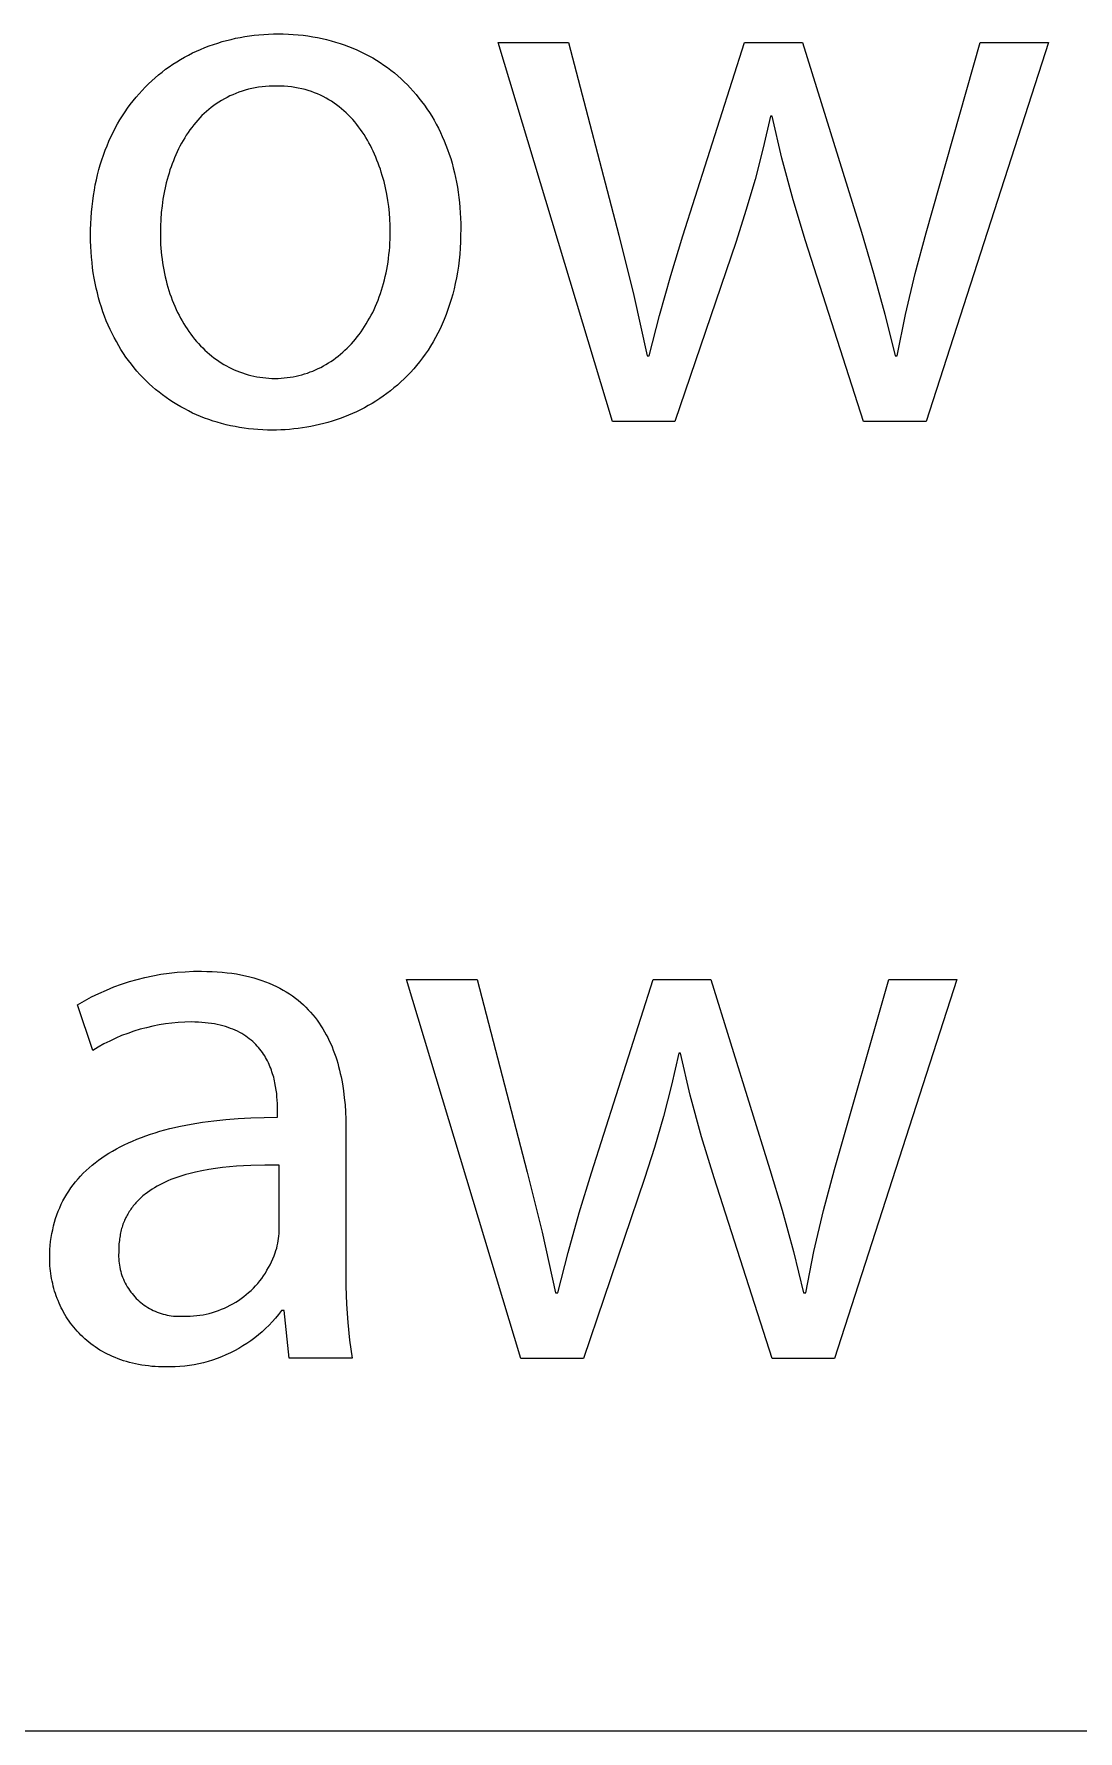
# Model space of a CAD drawing. Header units: millimetres. Extents: x 4001 to 9794, y -321 to 3726.
# Drawn here: x 8735.7 to 8813.1, y -321.4 to -195.6 of the extents above; entities that cross this region are included whole.
import ezdxf

# ---------------------------------------------------------------- set-up
doc = ezdxf.new("R2010")
doc.units = ezdxf.units.MM
doc.header["$MEASUREMENT"] = 0
doc.layers.add('Domyślny', color=7, linetype='Continuous', true_color=0x000000)

msp = doc.modelspace()

# ---------------------------------------------------------------- linework, layer by layer
at = {"layer": 'Domyślny', "color": 18, "lineweight": 15, "true_color": 0x000000}
for p, q in [((8749.66, -196.2), (8749.99, -196.11)), ((8749.99, -196.11), (8750.33, -196.03)), ((8750.33, -196.03), (8750.66, -195.95)), ((8750.66, -195.95), (8751, -195.88)), ((8751, -195.88), (8751.35, -195.82)), ((8751.35, -195.82), (8751.69, -195.77)), ((8751.69, -195.77), (8752.04, -195.73)), ((8752.04, -195.73), (8752.39, -195.69)), ((8752.39, -195.69), (8752.75, -195.66)), ((8752.75, -195.66), (8753.11, -195.64)), ((8753.11, -195.64), (8753.47, -195.63)), ((8753.47, -195.63), (8753.83, -195.63)), ((8753.83, -195.63), (8754.2, -195.63)), ((8754.2, -195.63), (8754.58, -195.64)), ((8754.58, -195.64), (8754.94, -195.67)), ((8754.94, -195.67), (8755.31, -195.7)), ((8755.31, -195.7), (8755.67, -195.73)), ((8755.67, -195.73), (8756.02, -195.78)), ((8756.02, -195.78), (8756.38, -195.83)), ((8756.38, -195.83), (8756.72, -195.9)), ((8756.72, -195.9), (8757.07, -195.97)), ((8757.07, -195.97), (8757.41, -196.05)), ((8757.41, -196.05), (8757.74, -196.13)), ((8757.74, -196.13), (8758.07, -196.23)), ((8746.58, -197.52), (8746.87, -197.35)), ((8746.87, -197.35), (8747.17, -197.19)), ((8747.17, -197.19), (8747.46, -197.04)), ((8747.46, -197.04), (8747.77, -196.9)), ((8747.77, -196.9), (8748.07, -196.77)), ((8748.07, -196.77), (8748.38, -196.64)), ((8748.38, -196.64), (8748.7, -196.52)), ((8748.7, -196.52), (8749.02, -196.4)), ((8749.02, -196.4), (8749.34, -196.3)), ((8749.34, -196.3), (8749.66, -196.2)), ((8758.07, -196.23), (8758.4, -196.33)), ((8758.4, -196.33), (8758.72, -196.44)), ((8758.72, -196.44), (8759.03, -196.55)), ((8759.03, -196.55), (8759.34, -196.68)), ((8759.34, -196.68), (8759.65, -196.81)), ((8759.65, -196.81), (8759.95, -196.95)), ((8759.95, -196.95), (8760.25, -197.1)), ((8760.25, -197.1), (8760.54, -197.25)), ((8760.54, -197.25), (8760.82, -197.41)), ((8760.82, -197.41), (8761.1, -197.58)), ((8778.58, -224.34), (8770.12, -196.27)), ((8770.12, -196.27), (8775.34, -196.27)), ((8775.34, -196.27), (8779.05, -210.55)), ((8783.81, -210.59), (8788.38, -196.27)), ((8788.38, -196.27), (8792.67, -196.27)), ((8792.67, -196.27), (8797.03, -210.32)), ((8801.83, -210.36), (8805.84, -196.27)), ((8810.9, -196.27), (8801.83, -224.34)), ((8805.84, -196.27), (8810.9, -196.27)), ((8744.7, -198.88), (8744.95, -198.66)), ((8744.95, -198.66), (8745.21, -198.45)), ((8745.21, -198.45), (8745.48, -198.25)), ((8745.48, -198.25), (8745.74, -198.06)), ((8745.74, -198.06), (8746.02, -197.87)), ((8746.02, -197.87), (8746.3, -197.69)), ((8746.3, -197.69), (8746.58, -197.52)), ((8761.1, -197.58), (8761.38, -197.75)), ((8761.38, -197.75), (8761.65, -197.94)), ((8761.65, -197.94), (8761.91, -198.12)), ((8761.91, -198.12), (8762.17, -198.32)), ((8762.17, -198.32), (8762.43, -198.52)), ((8762.43, -198.52), (8762.68, -198.73)), ((8743.51, -200.06), (8743.73, -199.81)), ((8743.73, -199.81), (8743.97, -199.56)), ((8743.97, -199.56), (8744.2, -199.33)), ((8744.2, -199.33), (8744.45, -199.1)), ((8744.45, -199.1), (8744.7, -198.88)), ((8750.91, -199.95), (8750.68, -200.03)), ((8751.14, -199.87), (8750.91, -199.95)), ((8751.37, -199.8), (8751.14, -199.87)), ((8751.61, -199.73), (8751.37, -199.8)), ((8751.86, -199.68), (8751.61, -199.73)), ((8752.11, -199.63), (8751.86, -199.68)), ((8752.36, -199.58), (8752.11, -199.63)), ((8752.62, -199.55), (8752.36, -199.58)), ((8752.89, -199.52), (8752.62, -199.55)), ((8753.16, -199.5), (8752.89, -199.52)), ((8753.43, -199.49), (8753.16, -199.5)), ((8753.71, -199.49), (8753.43, -199.49)), ((8753.99, -199.49), (8753.71, -199.49)), ((8754.27, -199.5), (8753.99, -199.49)), ((8754.54, -199.52), (8754.27, -199.5)), ((8754.8, -199.55), (8754.54, -199.52)), ((8755.06, -199.59), (8754.8, -199.55)), ((8755.31, -199.64), (8755.06, -199.59)), ((8755.56, -199.69), (8755.31, -199.64)), ((8755.81, -199.75), (8755.56, -199.69)), ((8756.05, -199.82), (8755.81, -199.75)), ((8756.28, -199.9), (8756.05, -199.82)), ((8756.51, -199.98), (8756.28, -199.9)), ((8762.68, -198.73), (8762.92, -198.95)), ((8762.92, -198.95), (8763.16, -199.17)), ((8763.16, -199.17), (8763.39, -199.4)), ((8763.39, -199.4), (8763.61, -199.63)), ((8763.61, -199.63), (8763.83, -199.87)), ((8763.83, -199.87), (8764.05, -200.12)), ((8742.47, -201.41), (8742.66, -201.12)), ((8742.66, -201.12), (8742.86, -200.85)), ((8742.86, -200.85), (8743.07, -200.58)), ((8743.07, -200.58), (8743.29, -200.31)), ((8743.29, -200.31), (8743.51, -200.06)), ((8748.68, -201.22), (8748.51, -201.37)), ((8748.86, -201.08), (8748.68, -201.22)), ((8749.05, -200.94), (8748.86, -201.08)), ((8749.23, -200.8), (8749.05, -200.94)), ((8749.43, -200.68), (8749.23, -200.8)), ((8749.62, -200.55), (8749.43, -200.68)), ((8749.83, -200.44), (8749.62, -200.55)), ((8750.03, -200.33), (8749.83, -200.44)), ((8750.24, -200.22), (8750.03, -200.33)), ((8750.46, -200.13), (8750.24, -200.22)), ((8750.68, -200.03), (8750.46, -200.13)), ((8756.73, -200.07), (8756.51, -199.98)), ((8756.95, -200.17), (8756.73, -200.07)), ((8757.16, -200.27), (8756.95, -200.17)), ((8757.37, -200.38), (8757.16, -200.27)), ((8757.57, -200.5), (8757.37, -200.38)), ((8757.77, -200.62), (8757.57, -200.5)), ((8757.97, -200.75), (8757.77, -200.62)), ((8758.15, -200.89), (8757.97, -200.75)), ((8758.34, -201.03), (8758.15, -200.89)), ((8758.52, -201.17), (8758.34, -201.03)), ((8758.69, -201.32), (8758.52, -201.17)), ((8764.05, -200.12), (8764.25, -200.38)), ((8764.25, -200.38), (8764.45, -200.63)), ((8764.45, -200.63), (8764.65, -200.9)), ((8764.65, -200.9), (8764.84, -201.17)), ((8764.84, -201.17), (8765.02, -201.45)), ((8741.75, -202.61), (8741.92, -202.3)), ((8741.92, -202.3), (8742.09, -201.99)), ((8742.09, -201.99), (8742.28, -201.7)), ((8742.28, -201.7), (8742.47, -201.41)), ((8747.56, -202.37), (8747.42, -202.55)), ((8747.71, -202.19), (8747.56, -202.37)), ((8747.86, -202.02), (8747.71, -202.19)), ((8748.01, -201.85), (8747.86, -202.02)), ((8748.17, -201.68), (8748.01, -201.85)), ((8748.34, -201.52), (8748.17, -201.68)), ((8748.51, -201.37), (8748.34, -201.52)), ((8758.86, -201.48), (8758.69, -201.32)), ((8759.03, -201.64), (8758.86, -201.48)), ((8759.19, -201.81), (8759.03, -201.64)), ((8759.34, -201.98), (8759.19, -201.81)), ((8759.49, -202.15), (8759.34, -201.98)), ((8759.64, -202.33), (8759.49, -202.15)), ((8759.78, -202.51), (8759.64, -202.33)), ((8765.02, -201.45), (8765.2, -201.73)), ((8765.2, -201.73), (8765.37, -202.02)), ((8765.37, -202.02), (8765.53, -202.32)), ((8765.53, -202.32), (8765.69, -202.62)), ((8790.29, -201.73), (8789.76, -204.08)), ((8790.41, -201.73), (8790.29, -201.73)), ((8791.14, -204.83), (8790.41, -201.73)), ((8741.14, -203.91), (8741.28, -203.58)), ((8741.28, -203.58), (8741.43, -203.25)), ((8741.43, -203.25), (8741.58, -202.92)), ((8741.58, -202.92), (8741.75, -202.61)), ((8746.65, -203.73), (8746.54, -203.94)), ((8746.77, -203.52), (8746.65, -203.73)), ((8746.89, -203.32), (8746.77, -203.52)), ((8747.01, -203.12), (8746.89, -203.32)), ((8747.14, -202.93), (8747.01, -203.12)), ((8747.28, -202.74), (8747.14, -202.93)), ((8747.42, -202.55), (8747.28, -202.74)), ((8759.92, -202.7), (8759.78, -202.51)), ((8760.05, -202.89), (8759.92, -202.7)), ((8760.18, -203.09), (8760.05, -202.89)), ((8760.31, -203.29), (8760.18, -203.09)), ((8760.43, -203.49), (8760.31, -203.29)), ((8760.54, -203.69), (8760.43, -203.49)), ((8760.65, -203.9), (8760.54, -203.69)), ((8765.69, -202.62), (8765.84, -202.92)), ((8765.84, -202.92), (8765.98, -203.23)), ((8765.98, -203.23), (8766.12, -203.55)), ((8766.12, -203.55), (8766.25, -203.87)), ((8740.64, -205.32), (8740.76, -204.96)), ((8740.76, -204.96), (8740.88, -204.6)), ((8740.88, -204.6), (8741, -204.25)), ((8741, -204.25), (8741.14, -203.91)), ((8746.14, -204.8), (8746.05, -205.03)), ((8746.23, -204.58), (8746.14, -204.8)), ((8746.33, -204.37), (8746.23, -204.58)), ((8746.43, -204.15), (8746.33, -204.37)), ((8746.54, -203.94), (8746.43, -204.15)), ((8760.76, -204.11), (8760.65, -203.9)), ((8760.86, -204.32), (8760.76, -204.11)), ((8760.96, -204.54), (8760.86, -204.32)), ((8761.05, -204.76), (8760.96, -204.54)), ((8761.14, -204.98), (8761.05, -204.76)), ((8761.23, -205.2), (8761.14, -204.98)), ((8766.25, -203.87), (8766.37, -204.2)), ((8766.37, -204.2), (8766.49, -204.53)), ((8766.49, -204.53), (8766.6, -204.87)), ((8766.6, -204.87), (8766.7, -205.21)), ((8789.76, -204.08), (8789.15, -206.41)), ((8791.97, -207.91), (8791.14, -204.83)), ((8740.35, -206.44), (8740.44, -206.06)), ((8740.44, -206.06), (8740.54, -205.68)), ((8740.54, -205.68), (8740.64, -205.32)), ((8745.66, -206.18), (8745.59, -206.42)), ((8745.73, -205.95), (8745.66, -206.18)), ((8745.8, -205.71), (8745.73, -205.95)), ((8745.88, -205.48), (8745.8, -205.71)), ((8745.96, -205.25), (8745.88, -205.48)), ((8746.05, -205.03), (8745.96, -205.25)), ((8761.31, -205.42), (8761.23, -205.2)), ((8761.39, -205.65), (8761.31, -205.42)), ((8761.46, -205.88), (8761.39, -205.65)), ((8761.53, -206.11), (8761.46, -205.88)), ((8761.66, -206.57), (8761.53, -206.11)), ((8766.7, -205.21), (8766.79, -205.56)), ((8766.79, -205.56), (8766.88, -205.91)), ((8766.88, -205.91), (8766.96, -206.26)), ((8740.13, -207.61), (8740.2, -207.21)), ((8740.2, -207.21), (8740.27, -206.82)), ((8740.27, -206.82), (8740.35, -206.44)), ((8745.37, -207.38), (8745.28, -207.87)), ((8745.47, -206.9), (8745.37, -207.38)), ((8745.53, -206.66), (8745.47, -206.9)), ((8745.59, -206.42), (8745.53, -206.66)), ((8761.77, -207.03), (8761.66, -206.57)), ((8761.86, -207.49), (8761.77, -207.03)), ((8761.94, -207.96), (8761.86, -207.49)), ((8766.96, -206.26), (8767.03, -206.62)), ((8767.03, -206.62), (8767.1, -206.99)), ((8767.1, -206.99), (8767.16, -207.36)), ((8767.16, -207.36), (8767.21, -207.74)), ((8789.15, -206.41), (8788.48, -208.72)), ((8739.99, -208.84), (8740.03, -208.42)), ((8740.03, -208.42), (8740.08, -208.01)), ((8740.08, -208.01), (8740.13, -207.61)), ((8745.21, -208.37), (8745.16, -208.87)), ((8745.28, -207.87), (8745.21, -208.37)), ((8762.01, -208.42), (8761.94, -207.96)), ((8762.06, -208.89), (8762.01, -208.42)), ((8767.21, -207.74), (8767.25, -208.12)), ((8767.25, -208.12), (8767.29, -208.5)), ((8767.29, -208.5), (8767.31, -208.89)), ((8788.48, -208.72), (8787.75, -211.01)), ((8792.9, -210.95), (8791.97, -207.91)), ((8739.92, -210.12), (8739.94, -209.69)), ((8739.94, -209.69), (8739.96, -209.26)), ((8739.96, -209.26), (8739.99, -208.84)), ((8745.1, -209.87), (8745.09, -210.37)), ((8745.12, -209.37), (8745.1, -209.87)), ((8745.16, -208.87), (8745.12, -209.37)), ((8762.09, -209.35), (8762.06, -208.89)), ((8762.12, -209.8), (8762.09, -209.35)), ((8762.12, -210.25), (8762.12, -209.8)), ((8767.31, -208.89), (8767.33, -209.28)), ((8767.33, -209.28), (8767.35, -209.68)), ((8767.35, -209.68), (8767.35, -210.08)), ((8739.92, -210.56), (8739.92, -210.12)), ((8739.92, -210.97), (8739.92, -210.56)), ((8739.94, -211.38), (8739.92, -210.97)), ((8745.09, -210.37), (8745.09, -210.65)), ((8745.09, -210.65), (8745.1, -210.94)), ((8745.1, -210.94), (8745.11, -211.22)), ((8745.11, -211.22), (8745.13, -211.5)), ((8762.08, -211.41), (8762.1, -211.13)), ((8762.1, -211.13), (8762.11, -210.84)), ((8762.11, -210.84), (8762.12, -210.54)), ((8762.12, -210.54), (8762.12, -210.25)), ((8767.33, -211.03), (8767.3, -211.5)), ((8767.34, -210.56), (8767.33, -211.03)), ((8767.35, -210.08), (8767.34, -210.56)), ((8779.05, -210.55), (8780.18, -215)), ((8782.91, -213.53), (8783.81, -210.59)), ((8787.75, -211.01), (8783.21, -224.34)), ((8797.2, -224.34), (8792.9, -210.95)), ((8797.03, -210.32), (8797.94, -213.35)), ((8801.02, -213.37), (8801.83, -210.36)), ((8739.96, -211.78), (8739.94, -211.38)), ((8739.99, -212.18), (8739.96, -211.78)), ((8740.03, -212.57), (8739.99, -212.18)), ((8745.13, -211.5), (8745.15, -211.77)), ((8745.15, -211.77), (8745.18, -212.05)), ((8745.18, -212.05), (8745.21, -212.32)), ((8745.21, -212.32), (8745.25, -212.59)), ((8761.91, -212.81), (8761.96, -212.53)), ((8761.96, -212.53), (8761.99, -212.26)), ((8761.99, -212.26), (8762.03, -211.98)), ((8762.03, -211.98), (8762.06, -211.7)), ((8762.06, -211.7), (8762.08, -211.41)), ((8767.22, -212.4), (8767.17, -212.84)), ((8767.27, -211.95), (8767.22, -212.4)), ((8767.3, -211.5), (8767.27, -211.95)), ((8740.07, -212.96), (8740.03, -212.57)), ((8740.12, -213.34), (8740.07, -212.96)), ((8740.19, -213.72), (8740.12, -213.34)), ((8740.26, -214.09), (8740.19, -213.72)), ((8745.25, -212.59), (8745.29, -212.86)), ((8745.29, -212.86), (8745.34, -213.12)), ((8745.34, -213.12), (8745.39, -213.38)), ((8745.39, -213.38), (8745.45, -213.64)), ((8745.45, -213.64), (8745.51, -213.89)), ((8761.69, -213.86), (8761.75, -213.6)), ((8761.75, -213.6), (8761.81, -213.34)), ((8761.81, -213.34), (8761.86, -213.08)), ((8761.86, -213.08), (8761.91, -212.81)), ((8767.03, -213.7), (8766.94, -214.11)), ((8767.1, -213.27), (8767.03, -213.7)), ((8767.17, -212.84), (8767.1, -213.27)), ((8782.08, -216.49), (8782.91, -213.53)), ((8797.94, -213.35), (8798.78, -216.4)), ((8800.3, -216.42), (8801.02, -213.37)), ((8740.33, -214.46), (8740.26, -214.09)), ((8740.42, -214.82), (8740.33, -214.46)), ((8740.51, -215.18), (8740.42, -214.82)), ((8745.51, -213.89), (8745.57, -214.14)), ((8745.57, -214.14), (8745.64, -214.39)), ((8745.64, -214.39), (8745.72, -214.64)), ((8745.72, -214.64), (8745.8, -214.88)), ((8745.8, -214.88), (8745.88, -215.12)), ((8761.31, -215.11), (8761.39, -214.87)), ((8761.39, -214.87), (8761.47, -214.62)), ((8761.47, -214.62), (8761.55, -214.37)), ((8761.55, -214.37), (8761.62, -214.12)), ((8761.62, -214.12), (8761.69, -213.86)), ((8766.75, -214.92), (8766.64, -215.31)), ((8766.85, -214.52), (8766.75, -214.92)), ((8766.94, -214.11), (8766.85, -214.52)), ((8780.18, -215), (8781.15, -219.48)), ((8740.61, -215.53), (8740.51, -215.18)), ((8740.72, -215.87), (8740.61, -215.53)), ((8740.83, -216.21), (8740.72, -215.87)), ((8740.95, -216.55), (8740.83, -216.21)), ((8745.88, -215.12), (8745.97, -215.35)), ((8745.97, -215.35), (8746.06, -215.58)), ((8746.06, -215.58), (8746.16, -215.81)), ((8746.16, -215.81), (8746.26, -216.04)), ((8746.26, -216.04), (8746.36, -216.26)), ((8746.36, -216.26), (8746.47, -216.47)), ((8760.71, -216.48), (8760.82, -216.26)), ((8760.82, -216.26), (8760.92, -216.04)), ((8760.92, -216.04), (8761.03, -215.81)), ((8761.03, -215.81), (8761.12, -215.58)), ((8761.12, -215.58), (8761.22, -215.35)), ((8761.22, -215.35), (8761.31, -215.11)), ((8766.4, -216.06), (8766.26, -216.43)), ((8766.52, -215.69), (8766.4, -216.06)), ((8766.64, -215.31), (8766.52, -215.69)), ((8741.08, -216.88), (8740.95, -216.55)), ((8741.22, -217.2), (8741.08, -216.88)), ((8741.36, -217.52), (8741.22, -217.2)), ((8741.51, -217.83), (8741.36, -217.52)), ((8746.47, -216.47), (8746.58, -216.69)), ((8746.58, -216.69), (8746.7, -216.89)), ((8746.7, -216.89), (8746.82, -217.1)), ((8746.82, -217.1), (8746.94, -217.3)), ((8746.94, -217.3), (8747.07, -217.49)), ((8747.07, -217.49), (8747.2, -217.69)), ((8759.96, -217.7), (8760.09, -217.51)), ((8760.09, -217.51), (8760.22, -217.31)), ((8760.22, -217.31), (8760.35, -217.11)), ((8760.35, -217.11), (8760.47, -216.9)), ((8760.47, -216.9), (8760.59, -216.69)), ((8760.59, -216.69), (8760.71, -216.48)), ((8765.81, -217.47), (8765.65, -217.81)), ((8765.97, -217.13), (8765.81, -217.47)), ((8766.12, -216.78), (8765.97, -217.13)), ((8766.26, -216.43), (8766.12, -216.78)), ((8781.32, -219.48), (8782.08, -216.49)), ((8798.78, -216.4), (8799.53, -219.48)), ((8799.69, -219.48), (8800.3, -216.42)), ((8741.66, -218.13), (8741.51, -217.83)), ((8741.83, -218.43), (8741.66, -218.13)), ((8742, -218.73), (8741.83, -218.43)), ((8742.17, -219.01), (8742, -218.73)), ((8747.2, -217.69), (8747.34, -217.87)), ((8747.34, -217.87), (8747.48, -218.06)), ((8747.48, -218.06), (8747.62, -218.24)), ((8747.62, -218.24), (8747.77, -218.41)), ((8747.77, -218.41), (8747.92, -218.58)), ((8747.92, -218.58), (8748.07, -218.74)), ((8748.07, -218.74), (8748.23, -218.9)), ((8758.92, -218.92), (8759.08, -218.76)), ((8759.08, -218.76), (8759.24, -218.59)), ((8759.24, -218.59), (8759.39, -218.42)), ((8759.39, -218.42), (8759.54, -218.25)), ((8759.54, -218.25), (8759.68, -218.07)), ((8759.68, -218.07), (8759.82, -217.89)), ((8759.82, -217.89), (8759.96, -217.7)), ((8765.11, -218.76), (8764.92, -219.06)), ((8765.3, -218.45), (8765.11, -218.76)), ((8765.47, -218.13), (8765.3, -218.45)), ((8765.65, -217.81), (8765.47, -218.13)), ((8742.35, -219.3), (8742.17, -219.01)), ((8742.54, -219.57), (8742.35, -219.3)), ((8742.74, -219.84), (8742.54, -219.57)), ((8742.94, -220.1), (8742.74, -219.84)), ((8748.23, -218.9), (8748.39, -219.06)), ((8748.39, -219.06), (8748.55, -219.21)), ((8748.55, -219.21), (8748.72, -219.35)), ((8748.72, -219.35), (8748.89, -219.49)), ((8748.89, -219.49), (8749.06, -219.63)), ((8749.06, -219.63), (8749.24, -219.76)), ((8749.24, -219.76), (8749.42, -219.88)), ((8749.42, -219.88), (8749.6, -220)), ((8749.6, -220), (8749.79, -220.12)), ((8757.36, -220.13), (8757.55, -220.01)), ((8757.55, -220.01), (8757.73, -219.9)), ((8757.73, -219.9), (8757.91, -219.77)), ((8757.91, -219.77), (8758.09, -219.64)), ((8758.09, -219.64), (8758.26, -219.51)), ((8758.26, -219.51), (8758.43, -219.37)), ((8758.43, -219.37), (8758.6, -219.22)), ((8758.6, -219.22), (8758.76, -219.07)), ((8758.76, -219.07), (8758.92, -218.92)), ((8764.3, -219.92), (8764.08, -220.19)), ((8764.51, -219.64), (8764.3, -219.92)), ((8764.72, -219.35), (8764.51, -219.64)), ((8764.92, -219.06), (8764.72, -219.35)), ((8781.15, -219.48), (8781.32, -219.48)), ((8799.53, -219.48), (8799.69, -219.48)), ((8743.14, -220.36), (8742.94, -220.1)), ((8743.35, -220.61), (8743.14, -220.36)), ((8743.57, -220.86), (8743.35, -220.61)), ((8743.79, -221.09), (8743.57, -220.86)), ((8744.02, -221.32), (8743.79, -221.09)), ((8744.26, -221.55), (8744.02, -221.32)), ((8749.79, -220.12), (8749.98, -220.22)), ((8749.98, -220.22), (8750.17, -220.33)), ((8750.17, -220.33), (8750.36, -220.42)), ((8750.36, -220.42), (8750.56, -220.51)), ((8750.56, -220.51), (8750.76, -220.6)), ((8750.76, -220.6), (8750.96, -220.68)), ((8750.96, -220.68), (8751.17, -220.75)), ((8751.17, -220.75), (8751.38, -220.82)), ((8751.38, -220.82), (8751.59, -220.88)), ((8751.59, -220.88), (8751.8, -220.94)), ((8751.8, -220.94), (8752.02, -220.99)), ((8752.02, -220.99), (8752.24, -221.03)), ((8752.24, -221.03), (8752.46, -221.06)), ((8752.46, -221.06), (8752.68, -221.09)), ((8752.68, -221.09), (8752.91, -221.12)), ((8752.91, -221.12), (8753.13, -221.13)), ((8753.13, -221.13), (8753.36, -221.15)), ((8753.36, -221.15), (8753.6, -221.15)), ((8753.6, -221.15), (8753.82, -221.15)), ((8753.82, -221.15), (8754.05, -221.14)), ((8754.05, -221.14), (8754.27, -221.12)), ((8754.27, -221.12), (8754.49, -221.1)), ((8754.49, -221.1), (8754.71, -221.07)), ((8754.71, -221.07), (8754.93, -221.03)), ((8754.93, -221.03), (8755.15, -220.99)), ((8755.15, -220.99), (8755.36, -220.94)), ((8755.36, -220.94), (8755.57, -220.89)), ((8755.57, -220.89), (8755.78, -220.82)), ((8755.78, -220.82), (8755.98, -220.76)), ((8755.98, -220.76), (8756.19, -220.68)), ((8756.19, -220.68), (8756.39, -220.61)), ((8756.39, -220.61), (8756.59, -220.52)), ((8756.59, -220.52), (8756.79, -220.43)), ((8756.79, -220.43), (8756.98, -220.34)), ((8756.98, -220.34), (8757.17, -220.23)), ((8757.17, -220.23), (8757.36, -220.13)), ((8763.15, -221.19), (8762.91, -221.42)), ((8763.39, -220.95), (8763.15, -221.19)), ((8763.63, -220.71), (8763.39, -220.95)), ((8763.86, -220.45), (8763.63, -220.71)), ((8764.08, -220.19), (8763.86, -220.45)), ((8744.5, -221.77), (8744.26, -221.55)), ((8744.74, -221.98), (8744.5, -221.77)), ((8744.99, -222.18), (8744.74, -221.98)), ((8745.25, -222.38), (8744.99, -222.18)), ((8745.51, -222.57), (8745.25, -222.38)), ((8745.78, -222.76), (8745.51, -222.57)), ((8761.61, -222.47), (8761.34, -222.65)), ((8761.88, -222.27), (8761.61, -222.47)), ((8762.14, -222.07), (8761.88, -222.27)), ((8762.4, -221.86), (8762.14, -222.07)), ((8762.66, -221.65), (8762.4, -221.86)), ((8762.91, -221.42), (8762.66, -221.65)), ((8746.05, -222.93), (8745.78, -222.76)), ((8746.32, -223.1), (8746.05, -222.93)), ((8746.6, -223.27), (8746.32, -223.1)), ((8746.89, -223.42), (8746.6, -223.27)), ((8747.17, -223.57), (8746.89, -223.42)), ((8747.47, -223.72), (8747.17, -223.57)), ((8747.76, -223.85), (8747.47, -223.72)), ((8748.07, -223.98), (8747.76, -223.85)), ((8759.33, -223.75), (8759.03, -223.88)), ((8759.62, -223.62), (8759.33, -223.75)), ((8759.92, -223.48), (8759.62, -223.62)), ((8760.21, -223.33), (8759.92, -223.48)), ((8760.49, -223.17), (8760.21, -223.33)), ((8760.78, -223.01), (8760.49, -223.17)), ((8761.06, -222.83), (8760.78, -223.01)), ((8761.34, -222.65), (8761.06, -222.83)), ((8748.37, -224.1), (8748.07, -223.98)), ((8748.68, -224.21), (8748.37, -224.1)), ((8748.99, -224.32), (8748.68, -224.21)), ((8749.31, -224.41), (8748.99, -224.32)), ((8749.63, -224.5), (8749.31, -224.41)), ((8749.96, -224.59), (8749.63, -224.5)), ((8750.29, -224.66), (8749.96, -224.59)), ((8750.62, -224.73), (8750.29, -224.66)), ((8750.95, -224.79), (8750.62, -224.73)), ((8751.29, -224.84), (8750.95, -224.79)), ((8751.63, -224.89), (8751.29, -224.84)), ((8751.98, -224.92), (8751.63, -224.89)), ((8752.32, -224.95), (8751.98, -224.92)), ((8752.68, -224.97), (8752.32, -224.95)), ((8753.03, -224.98), (8752.68, -224.97)), ((8753.38, -224.99), (8753.03, -224.98)), ((8753.7, -224.98), (8753.38, -224.99)), ((8754.02, -224.97), (8753.7, -224.98)), ((8754.34, -224.96), (8754.02, -224.97)), ((8754.66, -224.93), (8754.34, -224.96)), ((8754.98, -224.9), (8754.66, -224.93)), ((8755.29, -224.87), (8754.98, -224.9)), ((8755.61, -224.82), (8755.29, -224.87)), ((8755.93, -224.77), (8755.61, -224.82)), ((8756.24, -224.71), (8755.93, -224.77)), ((8756.56, -224.65), (8756.24, -224.71)), ((8756.87, -224.58), (8756.56, -224.65)), ((8757.19, -224.5), (8756.87, -224.58)), ((8757.5, -224.42), (8757.19, -224.5)), ((8757.81, -224.32), (8757.5, -224.42)), ((8758.12, -224.22), (8757.81, -224.32)), ((8758.42, -224.12), (8758.12, -224.22)), ((8758.73, -224), (8758.42, -224.12)), ((8759.03, -223.88), (8758.73, -224)), ((8783.21, -224.34), (8778.58, -224.34)), ((8801.83, -224.34), (8797.2, -224.34)), ((8744.54, -265.42), (8745.13, -265.31)), ((8745.13, -265.31), (8745.73, -265.23)), ((8745.73, -265.23), (8746.33, -265.16)), ((8746.33, -265.16), (8746.93, -265.12)), ((8746.93, -265.12), (8747.54, -265.09)), ((8747.54, -265.09), (8748.14, -265.09)), ((8748.14, -265.09), (8748.54, -265.1)), ((8748.54, -265.1), (8748.93, -265.11)), ((8748.93, -265.11), (8749.3, -265.13)), ((8749.3, -265.13), (8749.67, -265.16)), ((8749.67, -265.16), (8750.03, -265.2)), ((8750.03, -265.2), (8750.39, -265.24)), ((8750.39, -265.24), (8750.73, -265.29)), ((8750.73, -265.29), (8751.06, -265.35)), ((8751.06, -265.35), (8751.39, -265.42)), ((8740.53, -266.73), (8741.09, -266.48)), ((8741.09, -266.48), (8741.64, -266.25)), ((8741.64, -266.25), (8742.21, -266.05)), ((8742.21, -266.05), (8742.79, -265.86)), ((8742.79, -265.86), (8743.36, -265.69)), ((8743.36, -265.69), (8743.95, -265.54)), ((8743.95, -265.54), (8744.54, -265.42)), ((8751.39, -265.42), (8751.71, -265.5)), ((8751.71, -265.5), (8752.01, -265.58)), ((8752.01, -265.58), (8752.31, -265.67)), ((8752.31, -265.67), (8752.6, -265.77)), ((8752.6, -265.77), (8752.89, -265.87)), ((8752.89, -265.87), (8753.16, -265.98)), ((8753.16, -265.98), (8753.43, -266.09)), ((8753.43, -266.09), (8753.69, -266.22)), ((8753.69, -266.22), (8753.94, -266.35)), ((8753.94, -266.35), (8754.19, -266.48)), ((8754.19, -266.48), (8754.42, -266.62)), ((8754.42, -266.62), (8754.65, -266.77)), ((8771.8, -293.78), (8763.33, -265.71)), ((8763.33, -265.71), (8768.56, -265.71)), ((8768.56, -265.71), (8772.27, -279.99)), ((8777.03, -280.04), (8781.6, -265.71)), ((8781.6, -265.71), (8785.88, -265.71)), ((8785.88, -265.71), (8790.24, -279.77)), ((8795.05, -279.79), (8799.06, -265.71)), ((8804.11, -265.71), (8795.05, -293.78)), ((8799.06, -265.71), (8804.11, -265.71)), ((8738.94, -267.58), (8739.46, -267.28)), ((8740.08, -270.96), (8738.94, -267.58)), ((8739.46, -267.28), (8739.99, -266.99)), ((8739.99, -266.99), (8740.53, -266.73)), ((8754.65, -266.77), (8754.87, -266.92)), ((8754.87, -266.92), (8755.09, -267.08)), ((8755.09, -267.08), (8755.29, -267.24)), ((8755.29, -267.24), (8755.49, -267.41)), ((8755.49, -267.41), (8755.69, -267.58)), ((8755.69, -267.58), (8755.87, -267.76)), ((8755.87, -267.76), (8756.05, -267.95)), ((8744.99, -269.07), (8744.52, -269.16)), ((8745.47, -268.99), (8744.99, -269.07)), ((8745.95, -268.93), (8745.47, -268.99)), ((8746.42, -268.89), (8745.95, -268.93)), ((8746.91, -268.86), (8746.42, -268.89)), ((8747.39, -268.85), (8746.91, -268.86)), ((8747.65, -268.86), (8747.39, -268.85)), ((8747.91, -268.86), (8747.65, -268.86)), ((8748.16, -268.88), (8747.91, -268.86)), ((8748.41, -268.9), (8748.16, -268.88)), ((8748.64, -268.93), (8748.41, -268.9)), ((8748.87, -268.96), (8748.64, -268.93)), ((8749.1, -268.99), (8748.87, -268.96)), ((8749.31, -269.04), (8749.1, -268.99)), ((8749.52, -269.08), (8749.31, -269.04)), ((8749.72, -269.13), (8749.52, -269.08)), ((8749.92, -269.19), (8749.72, -269.13)), ((8756.05, -267.95), (8756.22, -268.13)), ((8756.22, -268.13), (8756.39, -268.33)), ((8756.39, -268.33), (8756.55, -268.52)), ((8756.55, -268.52), (8756.7, -268.72)), ((8756.7, -268.72), (8756.85, -268.93)), ((8756.85, -268.93), (8756.99, -269.14)), ((8756.99, -269.14), (8757.12, -269.35)), ((8741.34, -270.26), (8740.91, -270.47)), ((8741.78, -270.05), (8741.34, -270.26)), ((8742.22, -269.86), (8741.78, -270.05)), ((8742.67, -269.69), (8742.22, -269.86)), ((8743.12, -269.54), (8742.67, -269.69)), ((8743.59, -269.39), (8743.12, -269.54)), ((8744.05, -269.27), (8743.59, -269.39)), ((8744.52, -269.16), (8744.05, -269.27)), ((8750.11, -269.25), (8749.92, -269.19)), ((8750.29, -269.32), (8750.11, -269.25)), ((8750.47, -269.39), (8750.29, -269.32)), ((8750.64, -269.46), (8750.47, -269.39)), ((8750.81, -269.54), (8750.64, -269.46)), ((8750.97, -269.62), (8750.81, -269.54)), ((8751.12, -269.71), (8750.97, -269.62)), ((8751.27, -269.8), (8751.12, -269.71)), ((8751.42, -269.89), (8751.27, -269.8)), ((8751.55, -269.99), (8751.42, -269.89)), ((8751.68, -270.09), (8751.55, -269.99)), ((8751.81, -270.19), (8751.68, -270.09)), ((8751.93, -270.29), (8751.81, -270.19)), ((8752.05, -270.4), (8751.93, -270.29)), ((8757.12, -269.35), (8757.25, -269.57)), ((8757.25, -269.57), (8757.37, -269.79)), ((8757.37, -269.79), (8757.49, -270.01)), ((8757.49, -270.01), (8757.6, -270.24)), ((8757.6, -270.24), (8757.71, -270.47)), ((8740.49, -270.71), (8740.08, -270.96)), ((8740.91, -270.47), (8740.49, -270.71)), ((8752.16, -270.51), (8752.05, -270.4)), ((8752.27, -270.63), (8752.16, -270.51)), ((8752.37, -270.74), (8752.27, -270.63)), ((8752.47, -270.86), (8752.37, -270.74)), ((8752.56, -270.98), (8752.47, -270.86)), ((8752.65, -271.1), (8752.56, -270.98)), ((8752.74, -271.23), (8752.65, -271.1)), ((8752.82, -271.35), (8752.74, -271.23)), ((8752.89, -271.48), (8752.82, -271.35)), ((8752.96, -271.61), (8752.89, -271.48)), ((8753.03, -271.74), (8752.96, -271.61)), ((8757.71, -270.47), (8757.81, -270.7)), ((8757.81, -270.7), (8757.9, -270.94)), ((8757.9, -270.94), (8757.99, -271.18)), ((8757.99, -271.18), (8758.08, -271.42)), ((8758.08, -271.42), (8758.16, -271.66)), ((8783.51, -271.17), (8782.97, -273.52)), ((8783.63, -271.17), (8783.51, -271.17)), ((8784.35, -274.28), (8783.63, -271.17)), ((8753.1, -271.87), (8753.03, -271.74)), ((8753.16, -272), (8753.1, -271.87)), ((8753.21, -272.14), (8753.16, -272)), ((8753.27, -272.27), (8753.21, -272.14)), ((8753.32, -272.41), (8753.27, -272.27)), ((8753.36, -272.54), (8753.32, -272.41)), ((8753.41, -272.68), (8753.36, -272.54)), ((8753.45, -272.81), (8753.41, -272.68)), ((8753.49, -272.95), (8753.45, -272.81)), ((8758.16, -271.66), (8758.23, -271.91)), ((8758.23, -271.91), (8758.3, -272.16)), ((8758.3, -272.16), (8758.36, -272.41)), ((8758.36, -272.41), (8758.42, -272.66)), ((8758.42, -272.66), (8758.48, -272.91)), ((8758.48, -272.91), (8758.53, -273.17)), ((8753.52, -273.08), (8753.49, -272.95)), ((8753.55, -273.22), (8753.52, -273.08)), ((8753.58, -273.35), (8753.55, -273.22)), ((8753.63, -273.62), (8753.58, -273.35)), ((8753.68, -273.89), (8753.63, -273.62)), ((8753.71, -274.15), (8753.68, -273.89)), ((8753.73, -274.4), (8753.71, -274.15)), ((8758.53, -273.17), (8758.58, -273.42)), ((8758.58, -273.42), (8758.66, -273.94)), ((8758.66, -273.94), (8758.72, -274.46)), ((8782.97, -273.52), (8782.37, -275.85)), ((8753.75, -274.65), (8753.73, -274.4)), ((8753.76, -274.9), (8753.75, -274.65)), ((8753.77, -275.13), (8753.76, -274.9)), ((8753.77, -275.35), (8753.77, -275.13)), ((8753.77, -275.91), (8753.77, -275.35)), ((8758.72, -274.46), (8758.77, -274.99)), ((8758.77, -274.99), (8758.8, -275.51)), ((8785.18, -277.36), (8784.35, -274.28)), ((8745.8, -276.75), (8746.57, -276.57)), ((8746.57, -276.57), (8747.37, -276.42)), ((8747.37, -276.42), (8748.2, -276.28)), ((8748.2, -276.28), (8749.05, -276.17)), ((8749.05, -276.17), (8749.94, -276.07)), ((8749.94, -276.07), (8750.86, -276)), ((8750.86, -276), (8751.8, -275.95)), ((8751.8, -275.95), (8752.77, -275.92)), ((8752.77, -275.92), (8753.77, -275.91)), ((8758.8, -275.51), (8758.82, -276.04)), ((8758.82, -276.04), (8758.83, -276.57)), ((8758.83, -276.57), (8758.83, -287.08)), ((8782.37, -275.85), (8781.7, -278.16)), ((8742.41, -277.95), (8742.72, -277.81)), ((8742.72, -277.81), (8743.03, -277.67)), ((8743.03, -277.67), (8743.35, -277.54)), ((8743.35, -277.54), (8743.68, -277.41)), ((8743.68, -277.41), (8744.01, -277.29)), ((8744.01, -277.29), (8744.35, -277.17)), ((8744.35, -277.17), (8744.7, -277.06)), ((8744.7, -277.06), (8745.06, -276.95)), ((8745.06, -276.95), (8745.43, -276.85)), ((8745.43, -276.85), (8745.8, -276.75)), ((8786.12, -280.41), (8785.18, -277.36)), ((8740.26, -279.28), (8740.5, -279.1)), ((8740.5, -279.1), (8740.75, -278.92)), ((8740.75, -278.92), (8741.01, -278.75)), ((8741.01, -278.75), (8741.27, -278.58)), ((8741.27, -278.58), (8741.55, -278.41)), ((8741.55, -278.41), (8741.83, -278.26)), ((8741.83, -278.26), (8742.12, -278.1)), ((8742.12, -278.1), (8742.41, -277.95)), ((8781.7, -278.16), (8780.97, -280.45)), ((8738.99, -280.48), (8739.18, -280.27)), ((8739.18, -280.27), (8739.38, -280.06)), ((8739.38, -280.06), (8739.59, -279.86)), ((8739.59, -279.86), (8739.81, -279.66)), ((8739.81, -279.66), (8740.03, -279.47)), ((8740.03, -279.47), (8740.26, -279.28)), ((8746.08, -280.45), (8745.86, -280.53)), ((8746.3, -280.37), (8746.08, -280.45)), ((8746.52, -280.3), (8746.3, -280.37)), ((8746.75, -280.22), (8746.52, -280.3)), ((8746.98, -280.16), (8746.75, -280.22)), ((8747.21, -280.09), (8746.98, -280.16)), ((8747.69, -279.97), (8747.21, -280.09)), ((8748.17, -279.87), (8747.69, -279.97)), ((8748.67, -279.78), (8748.17, -279.87)), ((8749.18, -279.7), (8748.67, -279.78)), ((8749.69, -279.63), (8749.18, -279.7)), ((8750.21, -279.58), (8749.69, -279.63)), ((8750.73, -279.53), (8750.21, -279.58)), ((8751.25, -279.5), (8750.73, -279.53)), ((8751.78, -279.48), (8751.25, -279.5)), ((8752.84, -279.45), (8751.78, -279.48)), ((8753.89, -279.46), (8752.84, -279.45)), ((8753.89, -284.34), (8753.89, -279.46)), ((8772.27, -279.99), (8773.39, -284.43)), ((8776.13, -282.98), (8777.03, -280.04)), ((8780.97, -280.45), (8776.43, -293.78)), ((8790.42, -293.78), (8786.12, -280.41)), ((8790.24, -279.77), (8791.16, -282.8)), ((8794.23, -282.81), (8795.05, -279.79)), ((8738.01, -281.86), (8738.15, -281.61)), ((8738.15, -281.61), (8738.3, -281.38)), ((8738.3, -281.38), (8738.46, -281.15)), ((8738.46, -281.15), (8738.63, -280.92)), ((8738.63, -280.92), (8738.8, -280.7)), ((8738.8, -280.7), (8738.99, -280.48)), ((8743.88, -281.67), (8743.8, -281.74)), ((8743.96, -281.61), (8743.88, -281.67)), ((8744.13, -281.48), (8743.96, -281.61)), ((8744.3, -281.36), (8744.13, -281.48)), ((8744.48, -281.24), (8744.3, -281.36)), ((8744.66, -281.13), (8744.48, -281.24)), ((8744.85, -281.02), (8744.66, -281.13)), ((8745.04, -280.91), (8744.85, -281.02)), ((8745.24, -280.81), (8745.04, -280.91)), ((8745.44, -280.71), (8745.24, -280.81)), ((8745.65, -280.62), (8745.44, -280.71)), ((8745.86, -280.53), (8745.65, -280.62)), ((8737.42, -283.13), (8737.52, -282.87)), ((8737.52, -282.87), (8737.63, -282.61)), ((8737.63, -282.61), (8737.75, -282.35)), ((8737.75, -282.35), (8737.87, -282.1)), ((8737.87, -282.1), (8738.01, -281.86)), ((8742.78, -282.9), (8742.73, -282.99)), ((8742.84, -282.81), (8742.78, -282.9)), ((8742.9, -282.73), (8742.84, -282.81)), ((8742.96, -282.64), (8742.9, -282.73)), ((8743.02, -282.56), (8742.96, -282.64)), ((8743.08, -282.48), (8743.02, -282.56)), ((8743.15, -282.4), (8743.08, -282.48)), ((8743.21, -282.32), (8743.15, -282.4)), ((8743.28, -282.25), (8743.21, -282.32)), ((8743.35, -282.17), (8743.28, -282.25)), ((8743.42, -282.1), (8743.35, -282.17)), ((8743.49, -282.02), (8743.42, -282.1)), ((8743.57, -281.95), (8743.49, -282.02)), ((8743.64, -281.88), (8743.57, -281.95)), ((8743.72, -281.81), (8743.64, -281.88)), ((8743.8, -281.74), (8743.72, -281.81)), ((8791.16, -282.8), (8792, -285.85)), ((8793.52, -285.85), (8794.23, -282.81)), ((8737.11, -284.24), (8737.17, -283.95)), ((8737.17, -283.95), (8737.25, -283.68)), ((8737.25, -283.68), (8737.33, -283.4)), ((8737.33, -283.4), (8737.42, -283.13)), ((8742.22, -284.15), (8742.19, -284.26)), ((8742.25, -284.05), (8742.22, -284.15)), ((8742.29, -283.95), (8742.25, -284.05)), ((8742.32, -283.84), (8742.29, -283.95)), ((8742.36, -283.74), (8742.32, -283.84)), ((8742.4, -283.64), (8742.36, -283.74)), ((8742.44, -283.54), (8742.4, -283.64)), ((8742.48, -283.45), (8742.44, -283.54)), ((8742.53, -283.35), (8742.48, -283.45)), ((8742.58, -283.26), (8742.53, -283.35)), ((8742.63, -283.17), (8742.58, -283.26)), ((8742.68, -283.08), (8742.63, -283.17)), ((8742.73, -282.99), (8742.68, -283.08)), ((8775.3, -285.94), (8776.13, -282.98)), ((8736.91, -285.72), (8736.93, -285.42)), ((8736.93, -285.42), (8736.96, -285.11)), ((8736.96, -285.11), (8737, -284.82)), ((8737, -284.82), (8737.05, -284.53)), ((8737.05, -284.53), (8737.11, -284.24)), ((8742.02, -285.41), (8742.01, -285.54)), ((8742.03, -285.17), (8742.02, -285.29)), ((8742.02, -285.29), (8742.02, -285.41)), ((8742.05, -285.05), (8742.03, -285.17)), ((8742.06, -284.93), (8742.05, -285.05)), ((8742.08, -284.82), (8742.06, -284.93)), ((8742.1, -284.7), (8742.08, -284.82)), ((8742.12, -284.59), (8742.1, -284.7)), ((8742.14, -284.48), (8742.12, -284.59)), ((8742.17, -284.37), (8742.14, -284.48)), ((8742.19, -284.26), (8742.17, -284.37)), ((8753.71, -285.61), (8753.75, -285.43)), ((8753.75, -285.43), (8753.79, -285.25)), ((8753.79, -285.25), (8753.82, -285.07)), ((8753.82, -285.07), (8753.85, -284.89)), ((8753.85, -284.89), (8753.87, -284.71)), ((8753.87, -284.71), (8753.88, -284.53)), ((8753.88, -284.53), (8753.89, -284.34)), ((8773.39, -284.43), (8774.37, -288.92)), ((8736.89, -286.35), (8736.9, -286.03)), ((8736.9, -286.54), (8736.89, -286.35)), ((8736.9, -286.03), (8736.91, -285.72)), ((8736.9, -286.73), (8736.9, -286.54)), ((8736.91, -286.92), (8736.9, -286.73)), ((8742, -285.94), (8741.99, -286.1)), ((8741.99, -286.1), (8741.99, -286.26)), ((8741.99, -286.26), (8742, -286.41)), ((8742.01, -285.79), (8742, -285.94)), ((8742, -286.41), (8742.01, -286.57)), ((8742.01, -285.54), (8742.01, -285.66)), ((8742.01, -285.66), (8742.01, -285.79)), ((8742.01, -286.57), (8742.03, -286.72)), ((8742.03, -286.72), (8742.05, -286.87)), ((8753.23, -286.84), (8753.33, -286.62)), ((8753.33, -286.62), (8753.43, -286.41)), ((8753.43, -286.41), (8753.52, -286.19)), ((8753.52, -286.19), (8753.6, -285.96)), ((8753.6, -285.96), (8753.65, -285.79)), ((8753.65, -285.79), (8753.71, -285.61)), ((8774.54, -288.92), (8775.3, -285.94)), ((8792, -285.85), (8792.75, -288.92)), ((8792.91, -288.92), (8793.52, -285.85)), ((8736.93, -287.11), (8736.91, -286.92)), ((8736.95, -287.3), (8736.93, -287.11)), ((8736.97, -287.49), (8736.95, -287.3)), ((8737, -287.68), (8736.97, -287.49)), ((8737.03, -287.86), (8737, -287.68)), ((8737.07, -288.05), (8737.03, -287.86)), ((8742.05, -286.87), (8742.08, -287.03)), ((8742.08, -287.03), (8742.11, -287.18)), ((8742.11, -287.18), (8742.15, -287.33)), ((8742.15, -287.33), (8742.19, -287.48)), ((8742.19, -287.48), (8742.24, -287.63)), ((8742.24, -287.63), (8742.29, -287.77)), ((8742.29, -287.77), (8742.35, -287.92)), ((8742.35, -287.92), (8742.41, -288.06)), ((8752.45, -288.04), (8752.6, -287.85)), ((8752.6, -287.85), (8752.74, -287.65)), ((8752.74, -287.65), (8752.87, -287.46)), ((8752.87, -287.46), (8752.99, -287.25)), ((8752.99, -287.25), (8753.11, -287.05)), ((8753.11, -287.05), (8753.23, -286.84)), ((8758.83, -287.08), (8758.83, -288.42)), ((8737.11, -288.24), (8737.07, -288.05)), ((8737.15, -288.42), (8737.11, -288.24)), ((8737.2, -288.6), (8737.15, -288.42)), ((8737.25, -288.79), (8737.2, -288.6)), ((8737.31, -288.97), (8737.25, -288.79)), ((8737.37, -289.15), (8737.31, -288.97)), ((8737.44, -289.33), (8737.37, -289.15)), ((8742.41, -288.06), (8742.48, -288.2)), ((8742.48, -288.2), (8742.56, -288.34)), ((8742.56, -288.34), (8742.63, -288.47)), ((8742.63, -288.47), (8742.72, -288.6)), ((8742.72, -288.6), (8742.8, -288.73)), ((8742.8, -288.73), (8742.89, -288.86)), ((8742.89, -288.86), (8742.99, -288.98)), ((8742.99, -288.98), (8743.09, -289.1)), ((8743.09, -289.1), (8743.19, -289.22)), ((8743.19, -289.22), (8743.3, -289.33)), ((8751.07, -289.34), (8751.27, -289.2)), ((8751.27, -289.2), (8751.45, -289.05)), ((8751.45, -289.05), (8751.63, -288.9)), ((8751.63, -288.9), (8751.81, -288.74)), ((8751.81, -288.74), (8751.98, -288.57)), ((8751.98, -288.57), (8752.14, -288.4)), ((8752.14, -288.4), (8752.3, -288.22)), ((8752.3, -288.22), (8752.45, -288.04)), ((8758.83, -288.42), (8758.87, -289.77)), ((8774.37, -288.92), (8774.54, -288.92)), ((8792.75, -288.92), (8792.91, -288.92)), ((8737.51, -289.5), (8737.44, -289.33)), ((8737.58, -289.68), (8737.51, -289.5)), ((8737.66, -289.85), (8737.58, -289.68)), ((8737.74, -290.02), (8737.66, -289.85)), ((8737.83, -290.19), (8737.74, -290.02)), ((8737.92, -290.36), (8737.83, -290.19)), ((8738.01, -290.52), (8737.92, -290.36)), ((8743.3, -289.33), (8743.41, -289.44)), ((8743.41, -289.44), (8743.53, -289.54)), ((8743.53, -289.54), (8743.64, -289.64)), ((8743.64, -289.64), (8743.77, -289.74)), ((8743.77, -289.74), (8743.89, -289.83)), ((8743.89, -289.83), (8744.02, -289.92)), ((8744.02, -289.92), (8744.15, -290)), ((8744.15, -290), (8744.29, -290.08)), ((8744.29, -290.08), (8744.42, -290.15)), ((8744.42, -290.15), (8744.56, -290.22)), ((8744.56, -290.22), (8744.7, -290.29)), ((8744.7, -290.29), (8744.85, -290.35)), ((8744.85, -290.35), (8744.99, -290.4)), ((8744.99, -290.4), (8745.14, -290.45)), ((8745.14, -290.45), (8745.29, -290.5)), ((8745.29, -290.5), (8745.44, -290.53)), ((8748.25, -290.54), (8748.48, -290.49)), ((8748.48, -290.49), (8748.71, -290.44)), ((8748.71, -290.44), (8748.94, -290.38)), ((8748.94, -290.38), (8749.17, -290.31)), ((8749.17, -290.31), (8749.4, -290.23)), ((8749.4, -290.23), (8749.62, -290.14)), ((8749.62, -290.14), (8749.84, -290.05)), ((8749.84, -290.05), (8750.05, -289.95)), ((8750.05, -289.95), (8750.27, -289.84)), ((8750.27, -289.84), (8750.47, -289.73)), ((8750.47, -289.73), (8750.68, -289.61)), ((8750.68, -289.61), (8750.88, -289.48)), ((8750.88, -289.48), (8751.07, -289.34)), ((8754.06, -290.24), (8753.84, -290.52)), ((8754.25, -290.24), (8754.06, -290.24)), ((8754.64, -293.77), (8754.25, -290.24)), ((8758.87, -289.77), (8758.97, -291.11)), ((8738.11, -290.69), (8738.01, -290.52)), ((8738.22, -290.85), (8738.11, -290.69)), ((8738.33, -291.01), (8738.22, -290.85)), ((8738.44, -291.16), (8738.33, -291.01)), ((8738.55, -291.32), (8738.44, -291.16)), ((8738.67, -291.47), (8738.55, -291.32)), ((8738.8, -291.62), (8738.67, -291.47)), ((8738.93, -291.76), (8738.8, -291.62)), ((8739.06, -291.91), (8738.93, -291.76)), ((8745.44, -290.53), (8745.59, -290.57)), ((8745.59, -290.57), (8745.74, -290.6)), ((8745.74, -290.6), (8745.9, -290.62)), ((8745.9, -290.62), (8746.05, -290.64)), ((8746.05, -290.64), (8746.21, -290.65)), ((8746.21, -290.65), (8746.36, -290.66)), ((8746.36, -290.66), (8746.52, -290.66)), ((8746.52, -290.66), (8746.67, -290.66)), ((8746.67, -290.66), (8746.83, -290.65)), ((8746.83, -290.65), (8747.07, -290.65)), ((8747.07, -290.65), (8747.3, -290.65)), ((8747.3, -290.65), (8747.54, -290.63)), ((8747.54, -290.63), (8747.78, -290.61)), ((8747.78, -290.61), (8748.01, -290.58)), ((8748.01, -290.58), (8748.25, -290.54)), ((8752.89, -291.57), (8752.62, -291.81)), ((8753.14, -291.32), (8752.89, -291.57)), ((8753.38, -291.06), (8753.14, -291.32)), ((8753.62, -290.8), (8753.38, -291.06)), ((8753.84, -290.52), (8753.62, -290.8)), ((8758.97, -291.11), (8759.1, -292.44)), ((8739.2, -292.05), (8739.06, -291.91)), ((8739.34, -292.18), (8739.2, -292.05)), ((8739.48, -292.32), (8739.34, -292.18)), ((8739.63, -292.45), (8739.48, -292.32)), ((8739.78, -292.57), (8739.63, -292.45)), ((8739.94, -292.7), (8739.78, -292.57)), ((8740.1, -292.82), (8739.94, -292.7)), ((8740.27, -292.93), (8740.1, -292.82)), ((8740.44, -293.05), (8740.27, -292.93)), ((8751.21, -292.86), (8750.9, -293.04)), ((8751.5, -292.67), (8751.21, -292.86)), ((8751.8, -292.47), (8751.5, -292.67)), ((8752.08, -292.26), (8751.8, -292.47)), ((8752.36, -292.04), (8752.08, -292.26)), ((8752.62, -291.81), (8752.36, -292.04)), ((8759.1, -292.44), (8759.29, -293.77)), ((8740.61, -293.16), (8740.44, -293.05)), ((8740.79, -293.26), (8740.61, -293.16)), ((8740.97, -293.36), (8740.79, -293.26)), ((8741.16, -293.46), (8740.97, -293.36)), ((8741.35, -293.55), (8741.16, -293.46)), ((8741.54, -293.64), (8741.35, -293.55)), ((8741.74, -293.72), (8741.54, -293.64)), ((8741.95, -293.8), (8741.74, -293.72)), ((8742.15, -293.88), (8741.95, -293.8)), ((8742.36, -293.95), (8742.15, -293.88)), ((8742.58, -294.02), (8742.36, -293.95)), ((8742.8, -294.08), (8742.58, -294.02)), ((8743.02, -294.13), (8742.8, -294.08)), ((8743.25, -294.19), (8743.02, -294.13)), ((8743.48, -294.23), (8743.25, -294.19)), ((8743.72, -294.27), (8743.48, -294.23)), ((8743.96, -294.31), (8743.72, -294.27)), ((8747.59, -294.25), (8747.24, -294.31)), ((8747.94, -294.18), (8747.59, -294.25)), ((8748.28, -294.1), (8747.94, -294.18)), ((8748.63, -294.01), (8748.28, -294.1)), ((8748.96, -293.9), (8748.63, -294.01)), ((8749.3, -293.79), (8748.96, -293.9)), ((8749.63, -293.66), (8749.3, -293.79)), ((8749.95, -293.52), (8749.63, -293.66)), ((8750.28, -293.37), (8749.95, -293.52)), ((8750.59, -293.21), (8750.28, -293.37)), ((8750.9, -293.04), (8750.59, -293.21)), ((8759.29, -293.77), (8754.64, -293.77)), ((8776.43, -293.78), (8771.8, -293.78)), ((8795.05, -293.78), (8790.42, -293.78)), ((8744.2, -294.34), (8743.96, -294.31)), ((8744.45, -294.37), (8744.2, -294.34)), ((8744.7, -294.39), (8744.45, -294.37)), ((8744.95, -294.4), (8744.7, -294.39)), ((8745.21, -294.41), (8744.95, -294.4)), ((8745.48, -294.41), (8745.21, -294.41)), ((8745.83, -294.41), (8745.48, -294.41)), ((8746.19, -294.41), (8745.83, -294.41)), ((8746.54, -294.38), (8746.19, -294.41)), ((8746.89, -294.35), (8746.54, -294.38)), ((8747.24, -294.31), (8746.89, -294.35)), ((9788.8, -321.4), (4001.48, -321.4)), ((9788.8, -321.4), (7605.14, -321.4))]:
    msp.add_line(p, q, dxfattribs=at)

doc.saveas('drawing.dxf')
